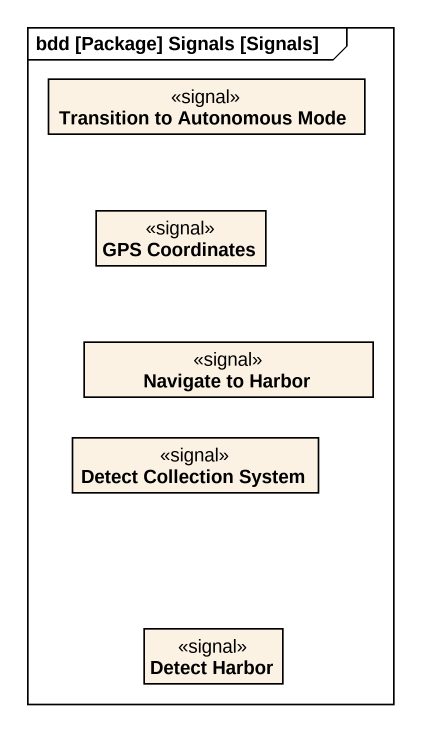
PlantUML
@startuml
mainframe bdd [Package] Signals [Signals]
hide circle
hide empty members
class "Transition to Autonomous Mode" as Transition_to_Autonomous <<signal>>
class "GPS Coordinates" as GPS_Coordinates <<signal>>
class "Navigate to Harbor" as Navigate_to_Harbor <<signal>>
class "Detect Collection System" as Detect_Collection_System <<signal>>
class "Detect Harbor" as Detect_Harbor <<signal>>
@enduml
